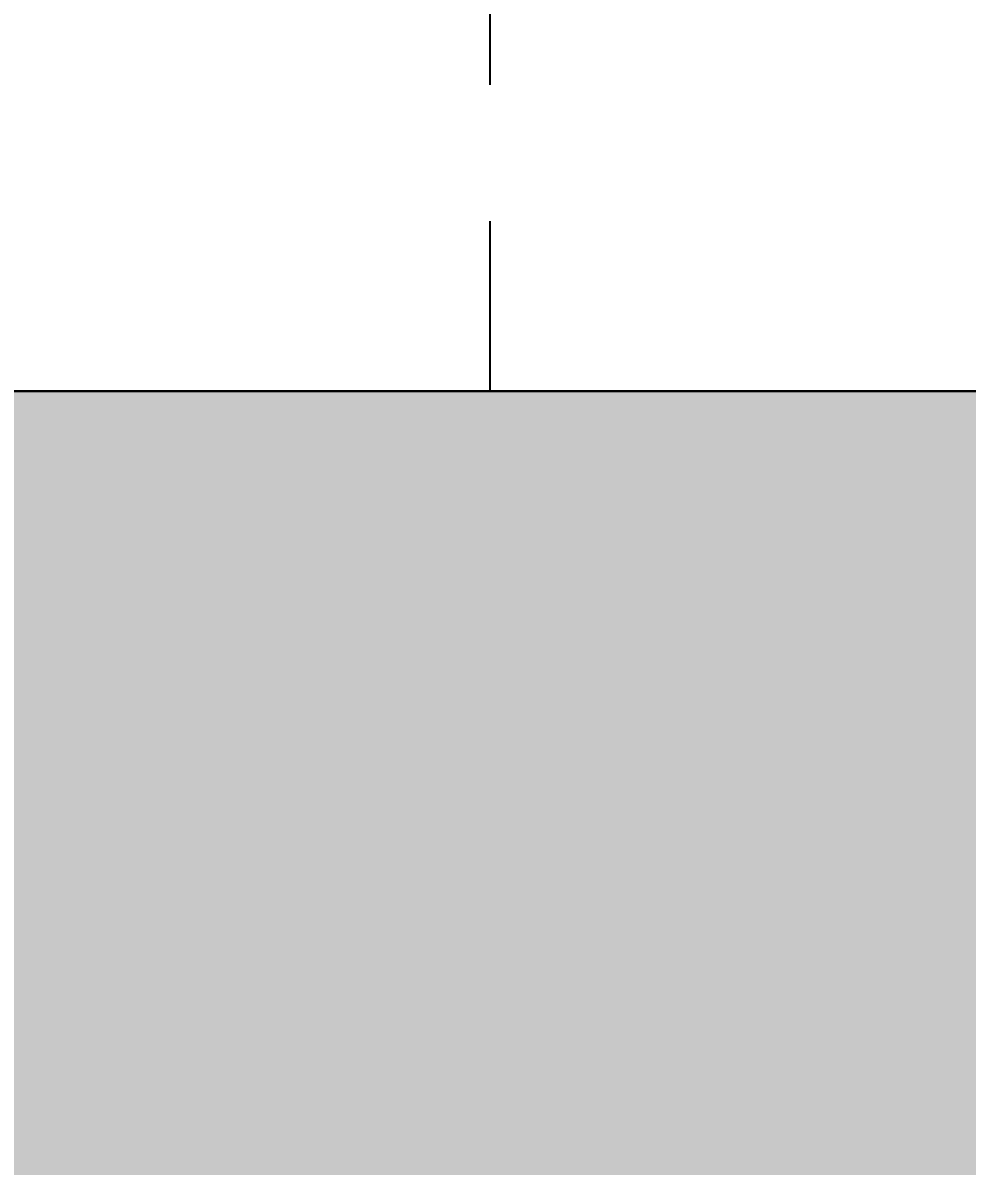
# Model space of a CAD drawing. Header units: metres. Extents: x 493 to 630, y -132 to -15.
# Drawn here: x 565.747 to 566.441, y -92.564 to -91.724 of the extents above; entities that cross this region are included whole.
import ezdxf

# ---------------------------------------------------------------- set-up
doc = ezdxf.new("R2010")
doc.units = ezdxf.units.M
doc.header["$MEASUREMENT"] = 0
doc.header["$PDMODE"] = 3
doc.linetypes.add('HIDDEN', pattern=[0.375, 0.25, -0.125])
for name, color, linetype in [('a_caramida', 2, 'Continuous'), ('a_cote_50', 9, 'Continuous'), ('a_grinzi', 253, 'HIDDEN'), ('a_pereti_hasuri', 253, 'Continuous')]:
    doc.layers.add(name, color=color, linetype=linetype)
doc.layers.add('a_suprafete', color=7, linetype='Continuous', plot=False)
doc.styles.get("Standard").update_dxf_attribs({"font": 'ARIALN.TTF'})
doc.dimstyles.new('50 cote', dxfattribs={"dimtxt": 0.09, "dimasz": 0.06, "dimexe": 0, "dimexo": 0, "dimgap": 0.018, "dimtad": 1, "dimdec": 1, "dimlfac": 100, "dimrnd": 0.5, "dimdsep": 46, "dimtxsty": 'Standard', "dimblk": 'OBLIQUE', "dimcen": 0.00045, "dimclrd": 256, "dimclrt": 4, "dimadec": 1, "dimazin": 0, "dimtfac": 1, "dimtdec": 1, "dimtix": 1, "dimtofl": 0, "dimtmove": 0, "dimatfit": 3, "dimldrblk": 'OBLIQUE', "dimfxl": 0, "dimtolj": 1, "dimtzin": 0, "dimarcsym": 0})

# ---------------------------------------------------------------- blocks, each defined once
blk = doc.blocks.new('_Oblique')
at = {"color": 0, "linetype": 'ByBlock', "lineweight": -2}
blk.add_line((-0.5, -0.5), (0.5, 0.5), dxfattribs=at)
blk = doc.blocks.new('*D160')
at = {"layer": 'a_cote_50', "lineweight": -2, "ltscale": 0.3}
blk.add_line((565.54032, -91.49798), (566.48532, -91.49798), dxfattribs=at)
at = {"layer": 'Defpoints', "color": 0, "ltscale": 0.3}
for p in [(566.48532, -91.49798), (565.54032, -91.99458), (566.48532, -91.99458)]:
    blk.add_point(p, dxfattribs=at)
at = {"layer": 'a_cote_50', "lineweight": -2, "ltscale": 0.3, "xscale": 0.06, "yscale": 0.06, "zscale": 0.06, "rotation": 180}
blk.add_blockref('_Oblique', (565.54032, -91.49798), dxfattribs=at)
at = {"layer": 'a_cote_50', "lineweight": -2, "ltscale": 0.3, "xscale": 0.06, "yscale": 0.06, "zscale": 0.06}
blk.add_blockref('_Oblique', (566.48532, -91.49798), dxfattribs=at)
at = {"layer": 'a_cote_50', "color": 4, "ltscale": 0.3, "insert": (566.01282, -91.43403), "char_height": 0.09, "attachment_point": 5}
blk.add_mtext('\\A1;94.5', dxfattribs=at)

msp = doc.modelspace()

# ---------------------------------------------------------------- hatches: boundary and pattern name
at = {"layer": 'a_pereti_hasuri', "ltscale": 0.3}
h = msp.add_hatch(dxfattribs=at)
h.set_pattern_fill('ANSI33', color=256, scale=0.25, style=0)
h.set_pattern_definition([(45, (-4876.954644, 8292.469365), (-0.04419417382, 0.04419417382), []), (45, (-4876.91045, 8292.469365), (-0.04419417382, 0.04419417382), [0.03125, -0.015625])])
h.paths.add_polyline_path([(556.09032, -92.79458), (556.09032, -92.29958), (556.09032, -92.00958), (557.61032, -92.00958), (557.61032, -92.31958), (557.61032, -92.79458)])
h.paths.add_polyline_path([(559.09032, -92.79458), (559.09032, -92.00958), (560.61032, -92.00958), (560.61032, -92.29958), (560.61032, -92.79458)])
h.paths.add_polyline_path([(563.57032, -92.79458), (562.09032, -92.79458), (562.09032, -92.00958), (563.57032, -92.00958), (563.57032, -92.30958)])
h.paths.add_polyline_path([(566.48532, -92.79458), (565.07032, -92.79458), (565.07032, -92.00958), (565.30532, -92.00958), (565.30532, -91.74958), (565.54032, -91.74958), (565.54032, -91.99458), (566.48532, -91.99458)])

# ---------------------------------------------------------------- linework, layer by layer
at = {"layer": 'a_caramida', "ltscale": 0.3}
msp.add_lwpolyline([(566.48532, -92.79458), (565.07032, -92.79458), (565.07032, -92.00958), (565.30532, -92.00958), (565.30532, -91.74958), (565.54032, -91.74958), (565.54032, -91.99458), (566.48532, -91.99458)], close=True, dxfattribs=at)
at = {"layer": 'a_grinzi', "ltscale": 0.5}
msp.add_lwpolyline([(566.09032, -91.99458), (566.09032, -82.99958)], dxfattribs=at)
at = {"layer": 'a_suprafete', "ltscale": 0.3}
msp.add_lwpolyline([(568.22032, -88.84458), (568.22032, -91.99458), (566.76051, -91.99458), (565.54032, -91.99458), (565.54032, -91.74958), (565.30532, -91.74958), (565.30532, -92.00958), (554.62032, -92.00958)], dxfattribs=at)

# ---------------------------------------------------------------- dimensions: what is measured, and where the dimension line sits
at = {"layer": 'a_cote_50', "ltscale": 0.3}
dim = msp.add_linear_dim(base=(566.48532, -91.49798), p1=(565.54032, -91.99458), p2=(566.48532, -91.99458), angle=180, dimstyle='50 cote', override={"dimtmove": 1}, dxfattribs=at)
dim.commit()
dim.dimension.update_dxf_attribs({"geometry": '*D160', "text_midpoint": (566.01282, -91.43403)})

doc.saveas('drawing.dxf')
